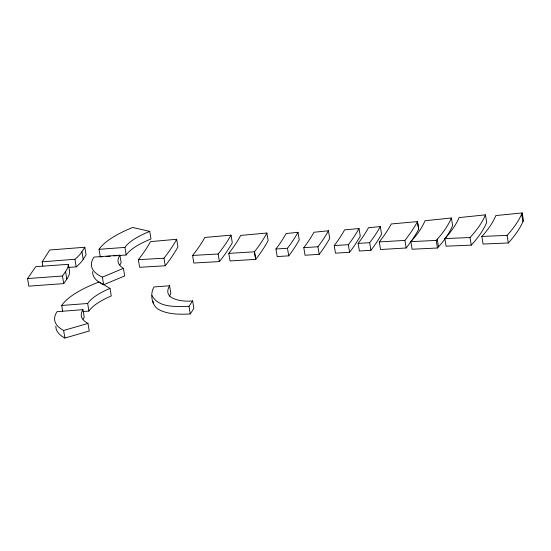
<?xml version="1.0" encoding="UTF-8"?>
<svg xmlns="http://www.w3.org/2000/svg" width="551" height="551" viewBox="0 0 551 551"><rect width="100%" height="100%" fill="white"/><g stroke="black" fill="none" stroke-linecap="round" stroke-linejoin="round"><path stroke-width="0.83" d="M169.446 296.204L170.838 293.366L169.584 285.783L154.025 286.947C149.748 293.655 151.58 306.094 159.177 309.8C168.737 314.573 179.826 314.504 190.247 313.939L193.89 308.464L192.63 300.88C183.931 302.093 161.216 299.792 169.584 285.783M508.325 242.963L507.072 235.38A357.936 110.606 -9.4 0 0 521.68 214.07L522.196 212.941L495.893 215.551L495.39 216.639A330.979 102.279 -9.4 0 1 481.843 236.448L483.096 244.038L508.325 242.963A357.936 110.606 -9.4 0 0 522.933 221.654L523.45 220.524L522.196 212.941M418.684 229.292L417.479 221.598L391.306 223.961A580.582 179.412 -9.4 0 1 379.302 241.923L380.555 249.513L406.17 247.991A607.539 187.739 -9.4 0 0 418.684 229.292L417.424 221.702A607.539 187.739 -9.4 0 1 404.916 240.408L406.17 247.991M42.84 266.043L42.145 261.828L49.735 249.996L84.813 247.254L86.066 254.844L83.194 259.314A98.395 30.408 -9.4 0 1 76.19 266.849L68.62 267.442M42.145 261.828L74.929 259.266A98.395 30.408 -9.4 0 0 81.941 251.731L84.813 247.254M190.247 313.939L188.993 306.349L192.63 300.88M27.55 278.558L35.732 266.684L68.393 264.322L69.646 271.905A98.395 30.408 -9.4 0 1 66.829 279.123L63.737 283.613L28.804 286.141L27.55 278.558L62.483 276.03L65.576 271.54A98.395 30.408 -9.4 0 0 68.393 264.322M255.733 259.349L230.049 260.954L228.796 253.37A580.582 179.412 -9.4 0 0 240.704 235.408L266.891 233.032A607.539 187.739 -9.4 0 1 254.507 251.724L254.452 251.793M410.846 241.641L411.845 240.511A330.979 102.279 -9.4 0 0 425.014 220.737L451.379 217.982L452.64 225.573A357.936 110.606 -9.4 0 1 438.5 246.848L437.466 248.012L412.1 249.231L410.846 241.641L436.206 240.429L437.239 239.258A357.936 110.606 -9.4 0 0 451.379 217.982M102.396 277.146L123.424 268.358A71.437 22.074 -9.4 0 1 119.904 255.182L94.001 257.097A98.395 30.408 -9.4 0 0 102.396 277.146L103.65 284.736L124.678 275.941L123.424 268.358M119.505 255.478L126.193 254.989A71.437 22.074 -9.4 0 1 149.934 239.423L150.988 238.989L149.727 231.399L148.674 231.833A71.437 22.074 -9.4 0 0 124.939 247.399L99.035 249.314L100.289 256.904L101.963 256.78M87.974 323.423L87.416 323.106A71.437 22.074 -9.4 0 1 82.987 309.662L57.035 311.652A98.395 30.408 -9.4 0 0 63.021 330.132L63.627 330.476L87.974 323.423L89.234 331.006L64.887 338.059L64.281 337.722A98.395 30.408 -9.4 0 1 55.865 326.144M485.459 214.849L459.093 217.597A330.979 102.279 -9.4 0 1 444.822 238.583L446.076 246.173L471.27 245.14A357.936 110.606 -9.4 0 0 486.712 222.432L485.459 214.849A357.936 110.606 -9.4 0 1 470.017 237.55L471.27 245.14M176.651 239.286L150.478 241.634A580.582 179.412 -9.4 0 1 138.37 259.7L139.623 267.29L165.231 265.782A607.539 187.739 -9.4 0 0 177.904 246.876L176.651 239.286A607.539 187.739 -9.4 0 1 163.978 258.192L165.231 265.782M231.027 235.146L204.882 237.453A580.582 179.412 -9.4 0 1 192.575 255.444L193.828 263.034L219.401 261.567A607.539 187.739 -9.4 0 0 232.281 242.736L231.027 235.146A607.539 187.739 -9.4 0 1 218.148 253.977L219.401 261.567M297.995 232.308L286.127 233.528A587.993 181.699 -9.4 0 1 275.927 248.983L277.187 256.573L288.745 255.843A600.129 185.446 -9.4 0 0 299.248 239.892L297.995 232.308A600.129 185.446 -9.4 0 1 287.484 248.26L288.745 255.843M328.458 230.773L313.96 232.253A586.65 181.286 -9.4 0 1 303.801 247.647L305.054 255.237L319.181 254.348A601.472 185.866 -9.4 0 0 329.712 238.363L328.458 230.773A601.472 185.866 -9.4 0 1 317.927 246.765L319.181 254.348M359.011 228.569L344.623 229.85A586.65 181.286 -9.4 0 1 334.23 245.567L335.483 253.157L349.61 252.275A601.472 185.866 -9.4 0 0 360.271 236.159L359.011 228.569A601.472 185.866 -9.4 0 1 348.349 244.692L349.61 252.275M380.314 226.613L368.543 227.659A587.993 181.699 -9.4 0 1 358.122 243.411L359.383 251.001L370.933 250.285A600.129 185.446 -9.4 0 0 381.574 234.196L380.314 226.613A600.129 185.446 -9.4 0 1 369.68 242.695L370.933 250.285M62.683 311.377L61.712 305.481L87.664 303.491A71.437 22.074 -9.4 0 1 110.007 288.373L111.268 295.963A71.437 22.074 -9.4 0 0 88.918 311.081L83.056 311.529M106.136 256.47L110.317 256.16M113.658 255.912L117.838 255.602M358.122 243.411L369.68 242.695M275.927 248.983L287.484 248.26M334.23 245.567L348.349 244.692M303.801 247.647L317.927 246.765M228.796 253.37L254.424 251.828L255.678 259.418M379.302 241.923L404.916 240.408M138.37 259.7L163.978 258.192M192.575 255.444L218.148 253.977M188.993 306.349C176.74 306.425 158.647 308.346 152 295.522M481.843 236.448L507.072 235.38M444.822 238.583L470.017 237.55M149.727 231.399L132.701 227.46L131.551 227.935A98.395 30.408 -9.4 0 0 99.035 249.314M110.007 288.373L99.09 281.981A98.395 30.408 -9.4 0 0 61.712 305.481M521.68 214.07L522.933 221.654M437.239 239.258L438.5 246.848M436.206 240.429L437.466 248.012M266.891 233.032L268.144 240.622A607.539 187.739 -9.4 0 1 255.76 259.314L254.507 251.724M124.939 247.399L126.193 254.989M119.904 255.182L121.158 262.772A71.437 22.074 -9.4 0 0 119.987 264.907M81.941 251.731L83.194 259.314M87.664 303.491L88.918 311.081M74.929 259.266L76.19 266.849M82.987 309.662L84.241 317.252A71.437 22.074 -9.4 0 0 83.208 319.181M65.576 271.54L66.829 279.123M62.483 276.03L63.737 283.613M63.627 330.476L64.887 338.059M153.006 301.094L153.254 303.112M103.65 284.736A98.395 30.408 -9.4 0 1 100.675 283.2M100 282.801A98.395 30.408 -9.4 0 1 92.664 271.588"/></g></svg>
